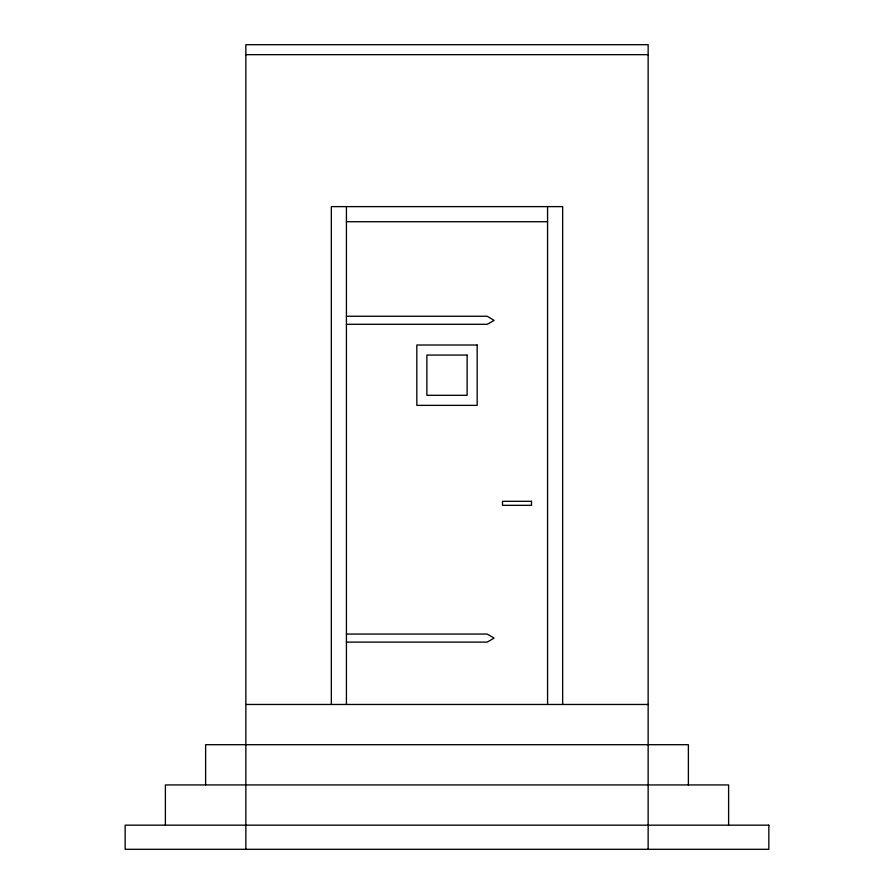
<?xml version="1.0" encoding="UTF-8"?>
<svg xmlns="http://www.w3.org/2000/svg" width="894" height="894" viewBox="0 0 894 894"><rect width="100%" height="100%" fill="white"/><g stroke="black" fill="none" stroke-linecap="round" stroke-linejoin="round"><path stroke-width="1.34" d="M245.85 54.668L648.15 54.668M346.425 221.712L547.575 221.712M346.425 316.252L487.23 316.252L494.125 320.398L487.23 324.298L346.425 324.298M346.425 634.069L487.23 634.069L494.069 638.092L487.23 642.115L346.425 642.115M245.85 704.472L648.15 704.472M728.61 825.162L728.61 784.932L165.39 784.932L165.39 825.162M688.38 784.932L688.38 744.702L205.62 744.702L205.62 784.932M648.15 849.3L648.15 44.7L245.85 44.7L245.85 849.3M562.661 704.472L562.661 206.626L331.339 206.626L331.339 704.472M547.575 206.626L547.575 704.472M346.425 206.626L346.425 704.472M477.172 345.017L416.827 345.017L416.827 405.362L477.172 405.362L477.172 345.017M467.115 355.074L426.885 355.074L426.885 395.304L467.115 395.304L467.115 355.074M531.483 501.31L502.517 501.31L502.517 505.333L531.483 505.333L531.483 501.31M768.84 825.162L125.16 825.162L125.16 849.3L768.84 849.3L768.84 825.162"/></g></svg>
